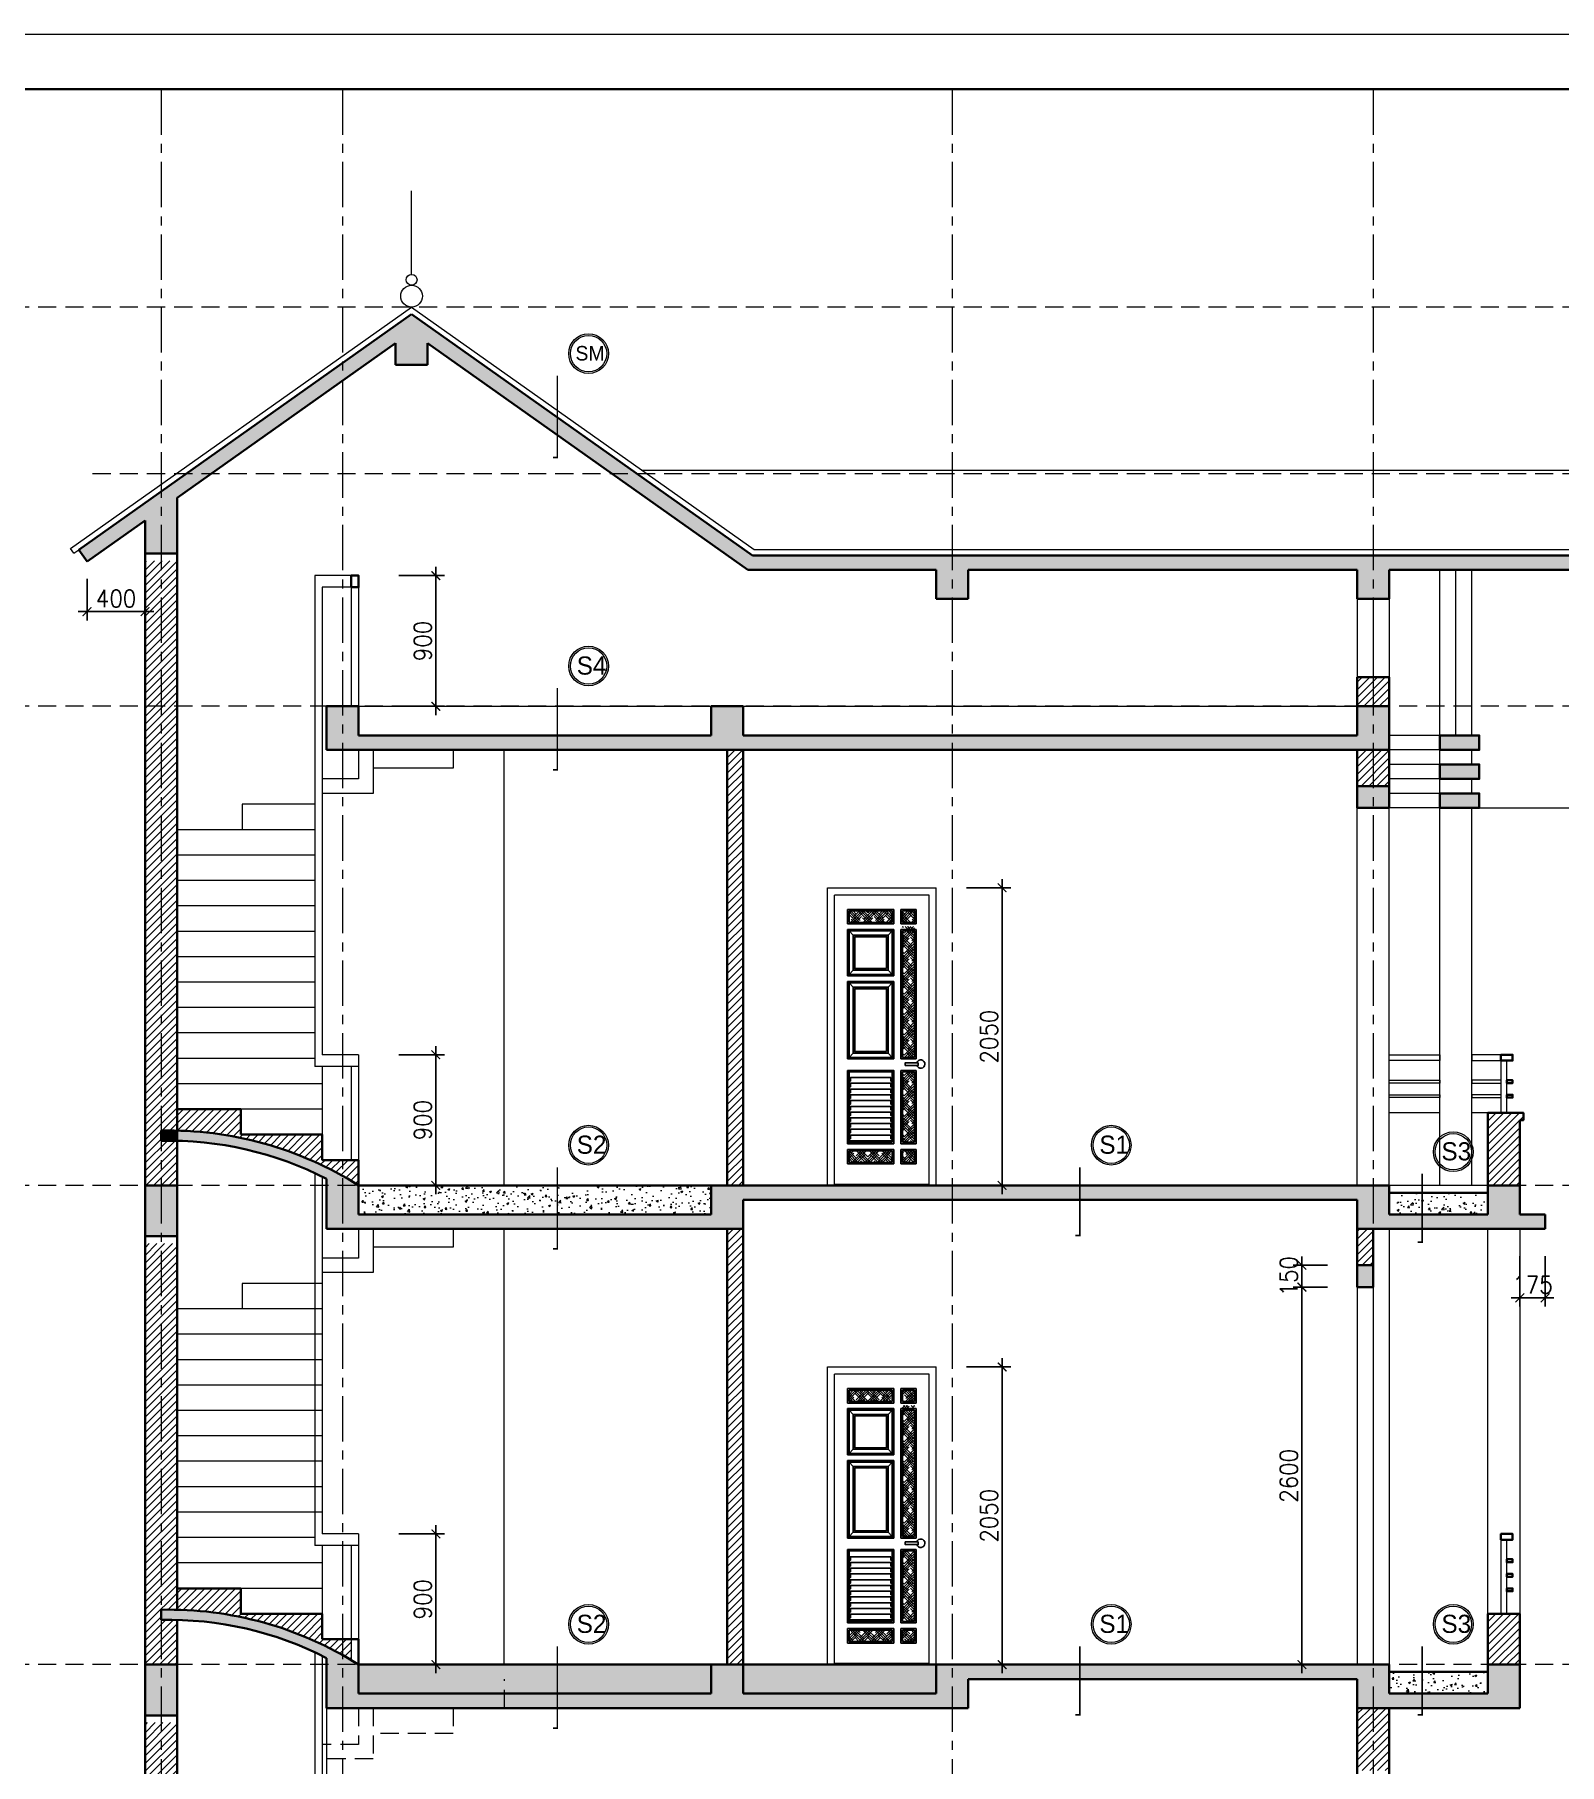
# Model space of a CAD drawing. Header units: millimetres. Extents: x -529782 to -142003, y -492574 to -273331.
# Drawn here: x -213044 to -202540, y -405639 to -393726 of the extents above; entities that cross this region are included whole.
import ezdxf

# ---------------------------------------------------------------- set-up
doc = ezdxf.new("R2010")
doc.units = ezdxf.units.MM
doc.header["$LTSCALE"] = 500
doc.header["$MEASUREMENT"] = 0
doc.header["$PDMODE"] = 3
doc.linetypes.add('CENTER', pattern=[2, 1.25, -0.25, 0.25, -0.25])
doc.linetypes.add('HIDDEN', pattern=[0.375, 0.25, -0.125])
doc.layers.get('0').update_dxf_attribs({"linetype": 'CONTINUOUS', "lineweight": 13})
doc.layers.get('Defpoints').update_dxf_attribs({"color": 255, "linetype": 'CONTINUOUS', "lineweight": 13})
for name, color, linetype, lineweight in [('1.cat 30', 30, 'CONTINUOUS', 35), ('1.cot', 2, 'CONTINUOUS', 35), ('2.thay 145', 145, 'CONTINUOUS', 18), ('3.manh 08', 8, 'CONTINUOUS', 9), ('4.dim 08', 8, 'CONTINUOUS', 13), ('5.noi that 15', 15, 'CONTINUOUS', 9), ('6.khuat 75', 75, 'HIDDEN', 18), ('7.tim 67', 67, 'CENTER', 9), ('8.vat lieu 08', 8, 'CONTINUOUS', 5), ('9.text \xad white', 7, 'CONTINUOUS', 15), ('CA.khuat 75', 75, 'HIDDEN', 18), ('CA.thay 145', 145, 'CONTINUOUS', 18), ('CA.vat lieu 08', 8, 'CONTINUOUS', 5), ('CHITIET', 9, 'CONTINUOUS', 9)]:
    doc.layers.add(name, color=color, linetype=linetype, lineweight=lineweight)
for name, color, linetype in [('BHATCH', 155, 'CONTINUOUS'), ('CUA', 115, 'CONTINUOUS'), ('DKT', 7, 'CONTINUOUS'), ('DOOR', 5, 'CONTINUOUS'), ('HATCH', 150, 'CONTINUOUS'), ('MANH', 5, 'CONTINUOUS')]:
    doc.layers.add(name, color=color, linetype=linetype)
doc.styles.add('CA.JSC1', font='')
doc.styles.get("Standard").update_dxf_attribs({"font": 'txt.shx', "width": 0.9})
doc.styles.get('CA.JSC1').set_extended_font_data('.VnAvantH')
doc.dimstyles.new('CA 60', dxfattribs={"dimscale": 0, "dimtxt": 120, "dimasz": 60, "dimexe": 60, "dimexo": 0, "dimgap": 30, "dimtad": 1, "dimdec": 0, "dimzin": 0, "dimdsep": 46, "dimtxsty": 'Standard', "dimblk": 'ARCHTICK', "dimcen": 0.09, "dimdle": 60, "dimclrd": 256, "dimclre": 256, "dimclrt": 7, "dimadec": 0, "dimazin": 0, "dimtfac": 1, "dimtdec": 0, "dimtix": 1, "dimtmove": 2, "dimatfit": 3, "dimldrblk": 'DOT', "dimfxl": 1, "dimtolj": 1, "dimtzin": 0, "dimarcsym": 0})
pattern_1 = [(45, (61988.337, 0), (-26.5165043, 26.5165043), [])]
pattern_2 = [(45, (267260, 402656.203), (26.27130544, 43.78550907), [198.1505945, -99.075297]), (135, (267260, 402656.203), (26.27130544, -43.78550907), [198.1505945, -99.075297])]
pattern_3 = [(50, (143731.34, 0), (143.452037, -12.550427), [15, -165]), (355, (143731.34, 0), (-27.750267, 150.438427), [12, -132]), (100.4514, (143743.29, -1.05), (115.701876, 137.88791), [12.748038, -140.228422]), (46.1842, (143731.34, 40), (213.44821, -33.1038), [22.5, -247.5]), (96.6356, (143749.12, 37.24), (186.93254, 194.823574), [19.12206, -210.3426]), (351.1842, (143731.34, 40), (186.93239, 194.82372), [18, -198]), (21, (143751.34, 30), (119.38141, -80.523778), [15, -165]), (326, (143751.34, 30), (48.663066, 145.03001), [12, -132]), (71.4514, (143761.29, 23.29), (168.044526, 64.5061), [12.748038, -140.228422]), (37.5, (143731.337, 0), (2.431971, 66.578771), [0, -130.4, 0, -134, 0, -132.5]), (7.5, (143731.34, 0), (52.6139075, 78.882342), [0, -76.4, 0, -127.4, 0, -50.5]), (327.5, (143686.737, 0), (106.764487, -4.5109743), [0, -50, 0, -156, 0, -207]), (317.5, (143666.74, 0), (116.637234, 20.020996), [0, -65, 0, -103.6, 0, -147])]

# ---------------------------------------------------------------- blocks, each defined once
blk = doc.blocks.new('khung co loan')
at = {"layer": '1.cat 30'}
blk.add_lwpolyline([(1158.3, -14553.5), (1158.3, -303.5), (20658.3, -303.5), (20658.3, -14553.5)], close=True, dxfattribs=at)
at = {"layer": '3.manh 08'}
blk.add_lwpolyline([(0, -14850), (21000, -14850), (21000, 0), (0, 0)], close=True, dxfattribs=at)
blk = doc.blocks.new('ughjkdc')
at = {"layer": 'HATCH', "ltscale": 2}
h = blk.add_hatch(dxfattribs=at)
h.set_pattern_fill('HOUND', color=256, scale=198.150594, angle=45, style=0)
h.set_pattern_definition(pattern_2)
h.paths.add_polyline_path([(508, -159), (375, -159), (210, -159), (210, -238), (375, -238), (508, -238)])
h.paths.add_polyline_path([(662, -159), (578, -159), (578, -238), (662, -238)])
h = blk.add_hatch(dxfattribs=at)
h.set_pattern_fill('HOUND', color=256, scale=198.150594, angle=45, style=0)
h.set_pattern_definition([(45, (96432.395, 14681.166), (26.2713054, 43.785509), [198.150594, -99.075297]), (135, (96432.395, 14681.166), (26.2713054, -43.785509), [198.150594, -99.075297])])
h.paths.add_polyline_path([(662, -266), (578, -266), (578, -1168), (662, -1168), (662, -619)])
h.paths.add_polyline_path([(578, -1752), (662, -1752), (662, -1614), (662, -1307), (662, -1267), (578, -1267)])
h = blk.add_hatch(dxfattribs=at)
h.set_pattern_fill('HOUND', color=256, scale=198.150594, angle=45, style=0)
h.set_pattern_definition(pattern_2)
h.paths.add_polyline_path([(508, -1812), (375, -1812), (210, -1812), (210, -1891), (375, -1891), (508, -1891)])
h.paths.add_polyline_path([(662, -1812), (578, -1812), (578, -1891), (662, -1891)])
at = {"layer": 'BHATCH'}
blk.add_lwpolyline([(687, -1205), (687, -1223), (597, -1223), (597, -1205)], close=True, dxfattribs=at)
blk.add_arc((704, -1214), 28.9, 196.7186, 160.39, dxfattribs=at)
at = {"layer": 'CHITIET', "color": 7}
for p, q in [((811, -2050), (811, 0)), ((761, -50), (111, -50)), ((761, -50), (111, -50)), ((61, -2050), (811, -2050)), ((111, -2040), (761, -2040))]:
    blk.add_line(p, q, dxfattribs=at)
for points in [[(61, -2050), (61, 0), (811, 0)], [(111, -2050), (111, -50)], [(761, -2050), (761, -50)]]:
    blk.add_lwpolyline(points, dxfattribs=at)
at = {"layer": 'CUA'}
for p, q in [((375, -159), (210, -159)), ((210, -238), (210, -159)), ((210, -238), (375, -238)), ((375, -159), (508, -159)), ((508, -238), (375, -238)), ((508, -238), (508, -159)), ((578, -238), (578, -159)), ((578, -159), (662, -159)), ((662, -238), (578, -238)), ((662, -159), (662, -238)), ((383, -297), (210, -297)), ((239, -327), (210, -297)), ((210, -596), (210, -297)), ((383, -297), (508, -297)), ((479, -327), (508, -297)), ((508, -596), (508, -297)), ((578, -297), (662, -297)), ((578, -297), (578, -1168)), ((662, -297), (662, -650)), ((239, -566), (210, -596)), ((479, -566), (508, -596)), ((210, -596), (383, -596)), ((383, -655), (210, -655)), ((239, -685), (210, -655)), ((210, -655), (210, -1168)), ((508, -596), (383, -596)), ((383, -655), (508, -655)), ((479, -685), (508, -655)), ((508, -655), (508, -1168)), ((662, -650), (662, -1168)), ((239, -1138), (210, -1168)), ((210, -1168), (383, -1168)), ((508, -1168), (383, -1168)), ((479, -1138), (508, -1168)), ((578, -1168), (662, -1168)), ((210, -1267), (383, -1267)), ((210, -1267), (210, -1529)), ((508, -1267), (383, -1267)), ((508, -1752), (508, -1267)), ((578, -1267), (578, -1752)), ((578, -1267), (662, -1267)), ((662, -1267), (662, -1307)), ((662, -1683), (662, -1307)), ((210, -1529), (210, -1752)), ((210, -1589), (210, -1752)), ((662, -1752), (662, -1614)), ((508, -1752), (210, -1752)), ((383, -1752), (210, -1752)), ((578, -1752), (662, -1752)), ((210, -1812), (375, -1812)), ((210, -1812), (210, -1891)), ((375, -1891), (210, -1891)), ((508, -1812), (375, -1812)), ((375, -1891), (508, -1891)), ((508, -1812), (508, -1891)), ((578, -1812), (578, -1891)), ((662, -1812), (578, -1812)), ((578, -1891), (662, -1891)), ((662, -1891), (662, -1812))]:
    blk.add_line(p, q, dxfattribs=at)
for points in [[(479, -566), (479, -327), (239, -327), (239, -566)], [(469, -556), (469, -337), (249, -337), (249, -556)], [(479, -1138), (479, -685), (239, -685), (239, -1138)], [(469, -1128), (469, -695), (249, -695), (249, -1128)]]:
    blk.add_lwpolyline(points, close=True, dxfattribs=at)
for points in [[(498, -1307), (220, -1307), (220, -1331), (210, -1331), (210, -1346), (508, -1346), (508, -1331), (498, -1331), (498, -1307)], [(498, -1346), (220, -1346), (220, -1371), (210, -1371), (210, -1386), (508, -1386), (508, -1371), (498, -1371), (498, -1346)], [(498, -1386), (220, -1386), (220, -1411), (210, -1411), (210, -1425), (508, -1425), (508, -1411), (498, -1411), (498, -1386)], [(498, -1425), (220, -1425), (220, -1450), (210, -1450), (210, -1465), (508, -1465), (508, -1450), (498, -1450), (498, -1425)], [(498, -1465), (220, -1465), (220, -1490), (210, -1490), (210, -1505), (508, -1505), (508, -1490), (498, -1490), (498, -1465)], [(498, -1505), (220, -1505), (220, -1529), (210, -1529), (210, -1544), (508, -1544), (508, -1529), (498, -1529), (498, -1505)], [(498, -1544), (220, -1544), (220, -1569), (210, -1569), (210, -1584), (508, -1584), (508, -1569), (498, -1569), (498, -1544)], [(498, -1584), (220, -1584), (220, -1609), (210, -1609), (210, -1624), (508, -1624), (508, -1609), (498, -1609), (498, -1584)], [(498, -1624), (220, -1624), (220, -1648), (210, -1648), (210, -1663), (508, -1663), (508, -1648), (498, -1648), (498, -1624)], [(498, -1663), (220, -1663), (220, -1688), (210, -1688), (210, -1703), (508, -1703), (508, -1688), (498, -1688), (498, -1663)], [(498, -1703), (220, -1703), (220, -1728), (210, -1728), (210, -1742), (508, -1742), (508, -1728), (498, -1728), (498, -1703)]]:
    blk.add_lwpolyline(points, dxfattribs=at)
at = {"layer": 'DOOR'}
for p, q in [((200, -149), (345, -149)), ((200, -248), (200, -149)), ((518, -149), (345, -149)), ((518, -248), (518, -149)), ((568, -248), (568, -149)), ((672, -149), (568, -149)), ((672, -238), (672, -149)), ((672, -188), (672, -248)), ((345, -248), (200, -248)), ((200, -287), (393, -287)), ((210, -297), (200, -287)), ((200, -606), (200, -287)), ((345, -248), (518, -248)), ((518, -287), (373, -287)), ((508, -297), (518, -287)), ((508, -297), (518, -287)), ((518, -606), (518, -287)), ((568, -248), (672, -248)), ((672, -287), (568, -287)), ((568, -287), (568, -1178)), ((672, -581), (672, -287)), ((672, -287), (672, -660)), ((210, -596), (200, -606)), ((393, -606), (200, -606)), ((200, -645), (393, -645)), ((210, -655), (200, -645)), ((200, -645), (200, -1178)), ((373, -606), (518, -606)), ((518, -645), (373, -645)), ((508, -596), (518, -606)), ((508, -655), (518, -645)), ((518, -645), (518, -1178)), ((672, -641), (672, -1178)), ((210, -1168), (200, -1178)), ((393, -1178), (200, -1178)), ((373, -1178), (518, -1178)), ((508, -1168), (518, -1178)), ((568, -1178), (672, -1178)), ((210, -1267), (200, -1257)), ((508, -1267), (518, -1257)), ((568, -1257), (568, -1762)), ((568, -1257), (672, -1257)), ((672, -1257), (672, -1316)), ((672, -1297), (672, -1693)), ((672, -1604), (672, -1762)), ((210, -1752), (200, -1762)), ((672, -1762), (568, -1762)), ((345, -1802), (200, -1802)), ((200, -1802), (200, -1901)), ((200, -1901), (345, -1901)), ((345, -1802), (518, -1802)), ((518, -1901), (345, -1901)), ((518, -1802), (518, -1901)), ((568, -1802), (672, -1802)), ((568, -1802), (568, -1901)), ((672, -1901), (568, -1901)), ((672, -1802), (672, -1901))]:
    blk.add_line(p, q, dxfattribs=at)
at = {"layer": 'MANH'}
blk.add_lwpolyline([(200, -1257), (200, -1762), (518, -1762), (518, -1257)], close=True, dxfattribs=at)
blk = doc.blocks.new('_ArchTick')
at = {"color": 1, "linetype": 'ByBlock', "const_width": 0.15}
blk.add_lwpolyline([(-0.5, -0.5), (0.5, 0.5)], dxfattribs=at)
blk = doc.blocks.new('*D147')
at = {"layer": '4.dim 08', "lineweight": -2, "transparency": 16777216}
for p, q in [((-206624, -402902), (-206319, -402902)), ((-206379, -405012), (-206379, -402842)), ((-206624, -404952), (-206319, -404952))]:
    blk.add_line(p, q, dxfattribs=at)
at = {"layer": 'Defpoints', "color": 0, "transparency": 16777216}
for p in [(-206624, -402902), (-206379, -402902), (-206624, -404952)]:
    blk.add_point(p, dxfattribs=at)
at = {"layer": '4.dim 08', "lineweight": -2, "transparency": 16777216, "xscale": 60, "yscale": 60, "zscale": 60}
for p, rotation in [((-206379, -402902), 90), ((-206379, -404952), 270)]:
    blk.add_blockref('_ArchTick', p, dxfattribs=dict(at, rotation=rotation))
at = {"layer": '4.dim 08', "color": 7, "transparency": 16777216, "insert": (-206469, -403927), "char_height": 120, "attachment_point": 5, "rotation": 90}
blk.add_mtext('\\A1;2050', dxfattribs=at)
blk = doc.blocks.new('_DOT')
at = {"color": 1, "linetype": 'ByBlock'}
blk.add_line((-0.5, 0), (-1, 0), dxfattribs=at)
at = {"color": 1, "linetype": 'ByBlock', "const_width": 0.5}
blk.add_lwpolyline([(-0.25, 0, 1), (0.25, 0, 1)], format="xyb", close=True, dxfattribs=at)
blk = doc.blocks.new('*D148')
at = {"layer": '4.dim 08', "lineweight": -2, "transparency": 16777216}
for p, q in [((-206379, -401712), (-206379, -399542)), ((-206624, -399602), (-206319, -399602)), ((-206624, -401652), (-206319, -401652))]:
    blk.add_line(p, q, dxfattribs=at)
at = {"layer": 'Defpoints', "color": 0, "transparency": 16777216}
for p in [(-206624, -399602), (-206379, -399602), (-206624, -401652)]:
    blk.add_point(p, dxfattribs=at)
at = {"layer": '4.dim 08', "lineweight": -2, "transparency": 16777216, "xscale": 60, "yscale": 60, "zscale": 60}
for p, rotation in [((-206379, -399602), 90), ((-206379, -401652), 270)]:
    blk.add_blockref('_ArchTick', p, dxfattribs=dict(at, rotation=rotation))
at = {"layer": '4.dim 08', "color": 7, "transparency": 16777216, "insert": (-206469, -400627), "char_height": 120, "attachment_point": 5, "rotation": 90}
blk.add_mtext('\\A1;2050', dxfattribs=at)
blk = doc.blocks.new('*D149')
at = {"layer": '4.dim 08', "lineweight": -2, "transparency": 16777216}
for p, q in [((-210536, -400752), (-210220, -400752)), ((-210280, -401712), (-210280, -400692)), ((-210536, -401652), (-210220, -401652))]:
    blk.add_line(p, q, dxfattribs=at)
at = {"layer": 'Defpoints', "color": 0, "transparency": 16777216}
for p in [(-210536, -400752), (-210280, -400752), (-210536, -401652)]:
    blk.add_point(p, dxfattribs=at)
at = {"layer": '4.dim 08', "lineweight": -2, "transparency": 16777216, "xscale": 60, "yscale": 60, "zscale": 60}
for p, rotation in [((-210280, -400752), 90), ((-210280, -401652), 270)]:
    blk.add_blockref('_ArchTick', p, dxfattribs=dict(at, rotation=rotation))
at = {"layer": '4.dim 08', "color": 7, "transparency": 16777216, "insert": (-210370, -401202), "char_height": 120, "attachment_point": 5, "rotation": 90}
blk.add_mtext('\\A1;900', dxfattribs=at)
blk = doc.blocks.new('*D150')
at = {"layer": '4.dim 08', "lineweight": -2, "transparency": 16777216}
for p, q in [((-210280, -398412), (-210280, -397392)), ((-210536, -397452), (-210220, -397452)), ((-210536, -398352), (-210220, -398352))]:
    blk.add_line(p, q, dxfattribs=at)
at = {"layer": 'Defpoints', "color": 0, "transparency": 16777216}
for p in [(-210536, -397452), (-210280, -397452), (-210536, -398352)]:
    blk.add_point(p, dxfattribs=at)
at = {"layer": '4.dim 08', "lineweight": -2, "transparency": 16777216, "xscale": 60, "yscale": 60, "zscale": 60}
for p, rotation in [((-210280, -397452), 90), ((-210280, -398352), 270)]:
    blk.add_blockref('_ArchTick', p, dxfattribs=dict(at, rotation=rotation))
at = {"layer": '4.dim 08', "color": 7, "transparency": 16777216, "insert": (-210370, -397902), "char_height": 120, "attachment_point": 5, "rotation": 90}
blk.add_mtext('\\A1;900', dxfattribs=at)
blk = doc.blocks.new('*D151')
at = {"layer": '4.dim 08', "lineweight": -2, "transparency": 16777216}
for p, q in [((-210280, -405012), (-210280, -403992)), ((-210536, -404052), (-210220, -404052)), ((-210536, -404952), (-210220, -404952))]:
    blk.add_line(p, q, dxfattribs=at)
at = {"layer": 'Defpoints', "color": 0, "transparency": 16777216}
for p in [(-210536, -404052), (-210280, -404052), (-210536, -404952)]:
    blk.add_point(p, dxfattribs=at)
at = {"layer": '4.dim 08', "lineweight": -2, "transparency": 16777216, "xscale": 60, "yscale": 60, "zscale": 60}
for p, rotation in [((-210280, -404052), 90), ((-210280, -404952), 270)]:
    blk.add_blockref('_ArchTick', p, dxfattribs=dict(at, rotation=rotation))
at = {"layer": '4.dim 08', "color": 7, "transparency": 16777216, "insert": (-210370, -404502), "char_height": 120, "attachment_point": 5, "rotation": 90}
blk.add_mtext('\\A1;900', dxfattribs=at)
blk = doc.blocks.new('*D153')
at = {"layer": '4.dim 08', "lineweight": -2, "transparency": 16777216}
for p, q in [((-212683, -397474), (-212683, -397760)), ((-212283, -397474), (-212283, -397760)), ((-212743, -397700), (-212223, -397700))]:
    blk.add_line(p, q, dxfattribs=at)
at = {"layer": 'Defpoints', "color": 0, "transparency": 16777216}
for p in [(-212683, -397474), (-212283, -397474), (-212283, -397700)]:
    blk.add_point(p, dxfattribs=at)
at = {"layer": '4.dim 08', "lineweight": -2, "transparency": 16777216, "xscale": 60, "yscale": 60, "zscale": 60, "rotation": 180}
blk.add_blockref('_ArchTick', (-212683, -397700), dxfattribs=at)
at = {"layer": '4.dim 08', "lineweight": -2, "transparency": 16777216, "xscale": 60, "yscale": 60, "zscale": 60}
blk.add_blockref('_ArchTick', (-212283, -397700), dxfattribs=at)
at = {"layer": '4.dim 08', "color": 7, "transparency": 16777216, "insert": (-212483, -397610), "char_height": 120, "attachment_point": 5}
blk.add_mtext('\\A1;400', dxfattribs=at)
blk = doc.blocks.new('*D154')
at = {"layer": '4.dim 08', "lineweight": -2, "transparency": 16777216}
for p, q in [((-202813, -402138), (-202813, -402486)), ((-202638, -402138), (-202638, -402486)), ((-202813, -402426), (-202873, -402426)), ((-202813, -402426), (-202638, -402426)), ((-202638, -402426), (-202578, -402426))]:
    blk.add_line(p, q, dxfattribs=at)
at = {"layer": 'Defpoints', "color": 0, "transparency": 16777216}
for p in [(-202813, -402138), (-202638, -402138), (-202638, -402426)]:
    blk.add_point(p, dxfattribs=at)
at = {"layer": '4.dim 08', "lineweight": -2, "transparency": 16777216, "xscale": 60, "yscale": 60, "zscale": 60}
blk.add_blockref('_ArchTick', (-202813, -402426), dxfattribs=at)
at = {"layer": '4.dim 08', "lineweight": -2, "transparency": 16777216, "xscale": 60, "yscale": 60, "zscale": 60, "rotation": 180}
blk.add_blockref('_ArchTick', (-202638, -402426), dxfattribs=at)
at = {"layer": '4.dim 08', "color": 7, "transparency": 16777216, "insert": (-202725, -402336), "char_height": 120, "attachment_point": 5}
blk.add_mtext('\\A1;175', dxfattribs=at)
blk = doc.blocks.new('*D155')
at = {"layer": '4.dim 08', "lineweight": -2, "transparency": 16777216}
for p, q in [((-204314, -405012), (-204314, -402292)), ((-204138, -402352), (-204374, -402352)), ((-204138, -404952), (-204374, -404952))]:
    blk.add_line(p, q, dxfattribs=at)
at = {"layer": 'Defpoints', "color": 0, "transparency": 16777216}
for p in [(-204314, -402352), (-204138, -402352), (-204138, -404952)]:
    blk.add_point(p, dxfattribs=at)
at = {"layer": '4.dim 08', "lineweight": -2, "transparency": 16777216, "xscale": 60, "yscale": 60, "zscale": 60}
for p, rotation in [((-204314, -402352), 90), ((-204314, -404952), 270)]:
    blk.add_blockref('_ArchTick', p, dxfattribs=dict(at, rotation=rotation))
at = {"layer": '4.dim 08', "color": 7, "transparency": 16777216, "insert": (-204404, -403652), "char_height": 120, "attachment_point": 5, "rotation": 90}
blk.add_mtext('\\A1;2600', dxfattribs=at)
blk = doc.blocks.new('*D156')
at = {"layer": '4.dim 08', "lineweight": -2, "transparency": 16777216}
for p, q in [((-204138, -402202), (-204374, -402202)), ((-204314, -402202), (-204314, -402142)), ((-204314, -402352), (-204314, -402202)), ((-204138, -402352), (-204374, -402352)), ((-204314, -402352), (-204314, -402412))]:
    blk.add_line(p, q, dxfattribs=at)
at = {"layer": 'Defpoints', "color": 0, "transparency": 16777216}
for p in [(-204314, -402202), (-204138, -402202), (-204138, -402352)]:
    blk.add_point(p, dxfattribs=at)
at = {"layer": '4.dim 08', "lineweight": -2, "transparency": 16777216, "xscale": 60, "yscale": 60, "zscale": 60}
for p, rotation in [((-204314, -402202), 270), ((-204314, -402352), 90)]:
    blk.add_blockref('_ArchTick', p, dxfattribs=dict(at, rotation=rotation))
at = {"layer": '4.dim 08', "color": 7, "transparency": 16777216, "insert": (-204404, -402277), "char_height": 120, "attachment_point": 5, "rotation": 90}
blk.add_mtext('\\A1;150', dxfattribs=at)
blk = doc.blocks.new('kim')
at = {"layer": '4.dim 08'}
blk.add_line((0, 225), (0, 800), dxfattribs=at)
for centre, radius in [((0, 75), 75), ((0, 187.5), 37.5)]:
    blk.add_circle(centre, radius, dxfattribs=at)

msp = doc.modelspace()

# ---------------------------------------------------------------- hatches: boundary and pattern name
at = {"layer": '1.cot'}
for points in [[(-212282.7, -397300.1), (-212062.7, -397300.1), (-212062.7, -396916.9), (-210557, -395851.4), (-210557, -396001), (-210337, -396001), (-210337, -395851.4), (-208130.7, -397412.8), (-206832.7, -397412.8), (-206832.7, -397612.8), (-206612.7, -397612.8), (-206612.7, -397412.8), (-203932.7, -397412.8), (-203932.7, -397612.8), (-203712.7, -397612.8), (-203712.7, -397412.8), (-202242.7, -397412.8), (-202242.7, -397312.8), (-208098.8, -397312.8), (-210447, -395651), (-212740.4, -397274.1), (-212682.7, -397355.7), (-212282.7, -397072.6)], [(-208162.7, -398352), (-208382.7, -398352), (-208382.7, -398552), (-210812.7, -398552), (-210812.7, -398352), (-211032.7, -398352), (-211032.7, -398652), (-203932.7, -398652), (-203712.7, -398652), (-203712.7, -398352), (-203932.7, -398352), (-203932.7, -398552), (-208162.7, -398552)], [(-203712.7, -398902), (-203932.7, -398902), (-203932.7, -399052), (-203712.7, -399052)], [(-212062.7, -401274.2, 0.0112408), (-212172.7, -401274.1), (-212172.7, -401344.2, -0.0115719), (-212062.7, -401344.3)], [(-208162.7, -401752), (-203932.7, -401752), (-203932.7, -401952), (-203712.7, -401952), (-202812.7, -401952), (-202637.7, -401952), (-202637.7, -401852), (-202812.7, -401852), (-202812.7, -401652), (-203032.7, -401652), (-203032.7, -401852), (-203712.7, -401852), (-203712.7, -401652), (-208382.7, -401652), (-208382.7, -401852), (-210812.7, -401852), (-210812.7, -401652, 0.1358884), (-212062.7, -401274.2), (-212062.7, -401344.3, -0.1132379), (-211032.7, -401606.8), (-211032.7, -401952), (-210812.7, -401952), (-208162.7, -401952)], [(-212282.7, -402002), (-212062.7, -402002), (-212062.7, -401652), (-212282.7, -401652)], [(-203822.7, -402202), (-203932.7, -402202), (-203932.7, -402352), (-203822.7, -402352)], [(-206612.7, -405052), (-205045.2, -405052), (-205045.2, -404952), (-206832.7, -404952), (-206832.7, -405152), (-208162.7, -405152), (-208162.7, -404952), (-208382.7, -404952), (-208382.7, -405152), (-209807.7, -405152), (-209807.7, -405252), (-206612.7, -405252)], [(-203712.7, -404952), (-205045.2, -404952), (-205045.2, -405052), (-203932.7, -405052), (-203932.7, -405252), (-203282.7, -405252), (-203282.7, -405152), (-203712.7, -405152)], [(-202812.7, -404952), (-203032.7, -404952), (-203032.7, -405152), (-203282.7, -405152), (-203282.7, -405252), (-202812.7, -405252)]]:
    msp.add_hatch(color=256, dxfattribs=at).paths.add_polyline_path(points)
h = msp.add_hatch(color=256, dxfattribs=at)
h.paths.add_polyline_path([(-203092.7, -398552), (-203362.7, -398552), (-203362.7, -398652), (-203092.7, -398652)])
h.paths.add_polyline_path([(-203092.7, -398752), (-203362.7, -398752), (-203362.7, -398852), (-203092.7, -398852)])
h.paths.add_polyline_path([(-203092.7, -398952), (-203362.7, -398952), (-203362.7, -399052), (-203092.7, -399052)])
h = msp.add_hatch(color=256, dxfattribs=at)
h.paths.add_polyline_path([(-209807.7, -405152), (-210812.7, -405152), (-210812.7, -404952, 0.1473543), (-212172.7, -404574.1), (-212172.7, -404644.2, -0.1249736), (-211032.7, -404906.8), (-211032.7, -405252), (-210812.7, -405252), (-209807.7, -405252)])
h.paths.add_polyline_path([(-212282.7, -405302), (-212062.7, -405302), (-212062.7, -404952), (-212282.7, -404952)])
at = {"layer": '8.vat lieu 08'}
h = msp.add_hatch(dxfattribs=at)
h.set_pattern_fill('AR-CONC', color=256, scale=20, style=0)
h.set_pattern_definition(pattern_3)
h.paths.add_polyline_path([(-208382.7, -401652), (-210812.7, -401652), (-210812.7, -401852), (-208382.7, -401852)])
h = msp.add_hatch(dxfattribs=at)
h.set_pattern_fill('AR-CONC', color=256, scale=20, style=0)
h.set_pattern_definition(pattern_3)
h.paths.add_polyline_path([(-203032.7, -401702), (-203712.7, -401702), (-203712.7, -401852), (-203032.7, -401852)])
h = msp.add_hatch(dxfattribs=at)
h.set_pattern_fill('AR-CONC', color=256, scale=20, style=0)
h.set_pattern_definition(pattern_3)
h.paths.add_polyline_path([(-206832.7, -404952), (-207582.7, -404952), (-208162.7, -404952), (-208162.7, -405152), (-206832.7, -405152)])
h.paths.add_polyline_path([(-208382.7, -404952), (-210812.7, -404952), (-210812.7, -405152), (-208382.7, -405152)])
h = msp.add_hatch(dxfattribs=at)
h.set_pattern_fill('AR-CONC', color=256, scale=20, style=0)
h.set_pattern_definition(pattern_3)
h.paths.add_polyline_path([(-203032.7, -405002), (-203712.7, -405002), (-203712.7, -405152), (-203032.7, -405152)])
at = {"layer": 'CA.vat lieu 08'}
h = msp.add_hatch(dxfattribs=at)
h.set_pattern_fill('ANSI31', color=256, scale=300, style=0)
h.set_pattern_definition(pattern_1)
h.paths.add_polyline_path([(-212062.7, -397350.1), (-212282.7, -397350.1), (-212282.7, -401652), (-212062.7, -401652), (-212062.7, -401344.3, 0.0115719), (-212172.7, -401344.2), (-212172.7, -401274.1, -0.0112408), (-212062.7, -401274.2)])
h = msp.add_hatch(dxfattribs=at)
h.set_pattern_fill('ANSI31', color=256, scale=300, style=0)
h.set_pattern_definition(pattern_1)
h.paths.add_polyline_path([(-203712.7, -398652), (-203932.7, -398652), (-203932.7, -398902), (-203712.7, -398902)])
h.paths.add_polyline_path([(-203712.7, -398152), (-203932.7, -398152), (-203932.7, -398352), (-203712.7, -398352)])
h = msp.add_hatch(dxfattribs=at)
h.set_pattern_fill('ANSI31', color=256, scale=300, style=0)
h.set_pattern_definition(pattern_1)
h.paths.add_polyline_path([(-211623.7, -401127), (-212062.7, -401127), (-212062.7, -401274.2, -0.1358884), (-210812.7, -401652), (-210812.7, -401477), (-211062.7, -401477), (-211062.7, -401302), (-211623.7, -401302)])
h.paths.add_polyline_path([(-208162.7, -398652), (-208272.7, -398652), (-208272.7, -401652), (-208162.7, -401652)])
h.paths.add_polyline_path([(-202812.7, -401202), (-202787.7, -401202), (-202787.7, -401152), (-202812.7, -401152), (-203032.7, -401152), (-203032.7, -401652), (-202812.7, -401652)])
h = msp.add_hatch(dxfattribs=at)
h.set_pattern_fill('ANSI31', color=256, scale=300, style=0)
h.set_pattern_definition(pattern_1)
h.paths.add_polyline_path([(-211623.7, -404427), (-212062.7, -404427), (-212062.7, -404574.2, -0.129784), (-210862.7, -404921.2), (-210862.7, -404777), (-211062.7, -404777), (-211062.7, -404602), (-211623.7, -404602)])
h.paths.add_polyline_path([(-212062.7, -402052), (-212282.7, -402052), (-212282.7, -404952), (-212062.7, -404952), (-212062.7, -404644.3, 0.0115719), (-212172.7, -404644.2), (-212172.7, -404574.1, -0.0112408), (-212062.7, -404574.2)])
h.paths.add_polyline_path([(-208162.7, -401952), (-208272.7, -401952), (-208272.7, -404952), (-208162.7, -404952)])
h = msp.add_hatch(dxfattribs=at)
h.set_pattern_fill('ANSI31', color=256, scale=300, style=0)
h.set_pattern_definition([(45, (143731.337, 0), (-26.5165043, 26.5165043), [])])
h.paths.add_polyline_path([(-203822.7, -401952), (-203932.7, -401952), (-203932.7, -402202), (-203822.7, -402202)])
h = msp.add_hatch(dxfattribs=at)
h.set_pattern_fill('ANSI31', color=256, scale=300, style=0)
h.set_pattern_definition(pattern_1)
h.paths.add_polyline_path([(-203712.7, -405252), (-203932.7, -405252), (-203932.7, -405682), (-203712.7, -405682)])
h.paths.add_polyline_path([(-202812.7, -404602), (-203032.7, -404602), (-203032.7, -404952), (-202812.7, -404952)])
h.paths.add_polyline_path([(-203822.7, -406552), (-203932.7, -406552), (-203932.7, -407082), (-203822.7, -407082)])
h.paths.add_polyline_path([(-203712.7, -407802), (-203932.7, -407802), (-203932.7, -408652), (-203712.7, -408652)])
h = msp.add_hatch(dxfattribs=at)
h.set_pattern_fill('ANSI31', color=256, scale=300, style=0)
h.set_pattern_definition(pattern_1)
h.paths.add_polyline_path([(-203712.7, -408752), (-203932.7, -408752), (-203932.7, -409402), (-203712.7, -409402)])
h.paths.add_polyline_path([(-210812.7, -408952), (-211032.7, -408952), (-211032.7, -409402), (-210812.7, -409402)])
h.paths.add_polyline_path([(-212062.7, -408752), (-212282.7, -408752), (-212282.7, -409402), (-212062.7, -409402)])
h.paths.add_polyline_path([(-212062.7, -408344.3, 0.0115719), (-212172.7, -408344.2), (-212172.7, -408274.1, -0.0112408), (-212062.7, -408274.2), (-212062.7, -405352), (-212282.7, -405352), (-212282.7, -408652), (-212062.7, -408652)])
h.paths.add_polyline_path([(-211623.7, -408127), (-212062.7, -408127), (-212062.7, -408274.2, -0.1358884), (-210812.7, -408652), (-210812.7, -408477), (-211062.7, -408477), (-211062.7, -408302), (-211623.7, -408302)])

# ---------------------------------------------------------------- linework, layer by layer
at = {"layer": '1.cat 30'}
for p, q in [((-212740.4, -397274.1), (-210447, -395651)), ((-210447, -395651), (-208098.8, -397312.8)), ((-212062.7, -396916.9), (-210557, -395851.4)), ((-210557, -396001), (-210557, -395851.4)), ((-210337, -395851.4), (-208130.7, -397412.8)), ((-210337, -396001), (-210337, -395851.4)), ((-210557, -396001), (-210337, -396001)), ((-212062.7, -396916.9), (-212062.7, -404574.2)), ((-212282.7, -397072.6), (-212282.7, -409402)), ((-212682.7, -397355.7), (-212740.4, -397274.1)), ((-212062.7, -397300.1), (-212282.7, -397300.1)), ((-208098.8, -397312.8), (-202202.7, -397312.8)), ((-208130.7, -397412.8), (-206832.7, -397412.8)), ((-206832.7, -397412.8), (-206832.7, -397612.8)), ((-206612.7, -397612.8), (-206612.7, -397412.8)), ((-206612.7, -397412.8), (-203932.7, -397412.8)), ((-203932.7, -397612.8), (-203932.7, -397412.8)), ((-203712.7, -397412.8), (-202242.7, -397412.8)), ((-203712.7, -397612.8), (-203712.7, -397412.8)), ((-210812.7, -397452), (-210812.7, -397532)), ((-206832.7, -397612.8), (-206612.7, -397612.8)), ((-203932.7, -397612.8), (-203712.7, -397612.8)), ((-203932.7, -398352), (-203932.7, -398152)), ((-203712.7, -398152), (-203932.7, -398152)), ((-203712.7, -399052), (-203712.7, -398152)), ((-210812.7, -398352), (-211032.7, -398352)), ((-211032.7, -398352), (-211032.7, -398652)), ((-210812.7, -398552), (-210812.7, -398352)), ((-208382.7, -398352), (-208382.7, -398552)), ((-208162.7, -398352), (-208382.7, -398352)), ((-208162.7, -398352), (-208162.7, -398552)), ((-203712.7, -398352), (-203932.7, -398352)), ((-203932.7, -398552), (-203932.7, -398352)), ((-208162.7, -398452), (-208162.7, -398552)), ((-208382.7, -398552), (-210812.7, -398552)), ((-203932.7, -398552), (-208162.7, -398552)), ((-203932.7, -398652), (-211032.7, -398652)), ((-209592.7, -398652), (-209812.7, -398652)), ((-208272.7, -398652), (-208272.7, -401652)), ((-208162.7, -398652), (-208162.7, -401652)), ((-203932.7, -399052), (-203932.7, -398652)), ((-203712.7, -398652), (-203932.7, -398652)), ((-203932.7, -398902), (-203712.7, -398902)), ((-203932.7, -399052), (-203712.7, -399052)), ((-211623.7, -401127), (-212062.7, -401127)), ((-211623.7, -401302), (-211623.7, -401127)), ((-203032.7, -401152), (-203032.7, -401652)), ((-202812.7, -401152), (-203032.7, -401152)), ((-203032.7, -401152), (-203032.7, -401652)), ((-202812.7, -401202), (-202812.7, -401852)), ((-212172.7, -401274.1), (-212172.7, -401344.2)), ((-211062.7, -401302), (-211623.7, -401302)), ((-211062.7, -401477), (-211062.7, -401302)), ((-210812.7, -401477), (-211062.7, -401477)), ((-210812.7, -401652), (-210812.7, -401477)), ((-211032.7, -401606.8), (-211032.7, -401952)), ((-212062.7, -401652), (-212282.7, -401652)), ((-210812.7, -401652), (-210812.7, -401852)), ((-203712.7, -401652), (-210812.7, -401652)), ((-208382.7, -401652), (-208382.7, -401852)), ((-203712.7, -401652), (-203712.7, -401852)), ((-203032.7, -401702), (-203712.7, -401702)), ((-202812.7, -401652), (-203032.7, -401652)), ((-203032.7, -401652), (-203032.7, -401852)), ((-208162.7, -404952), (-208162.7, -401752)), ((-208162.7, -401752), (-208162.7, -401952)), ((-203932.7, -401752), (-208162.7, -401752)), ((-203932.7, -402352), (-203932.7, -401752)), ((-203932.7, -401752), (-203932.7, -401952)), ((-203032.7, -401752), (-203032.7, -401852)), ((-208162.7, -401952), (-211032.7, -401952)), ((-210812.7, -401952), (-211032.7, -401952)), ((-208382.7, -401852), (-210812.7, -401852)), ((-208272.7, -404952), (-208272.7, -401952)), ((-203712.7, -401952), (-203932.7, -401952)), ((-203822.7, -401952), (-203822.7, -402352)), ((-203032.7, -401852), (-203712.7, -401852)), ((-202812.7, -401952), (-203712.7, -401952)), ((-202637.7, -401952), (-203032.7, -401952)), ((-202812.7, -401852), (-202637.7, -401852)), ((-202637.7, -401852), (-202637.7, -401952)), ((-212062.7, -402002), (-212282.7, -402002)), ((-203932.7, -402202), (-203822.7, -402202)), ((-203932.7, -402352), (-203822.7, -402352)), ((-211623.7, -404427), (-212062.7, -404427)), ((-211623.7, -404602), (-211623.7, -404427)), ((-212172.7, -404574.1), (-212172.7, -404644.2)), ((-212062.7, -404644.3), (-212062.7, -408274.2)), ((-211062.7, -404602), (-211623.7, -404602)), ((-211062.7, -404777), (-211062.7, -404602)), ((-203032.7, -404602), (-202812.7, -404602)), ((-203032.7, -404602), (-203032.7, -404952)), ((-203032.7, -404602), (-203032.7, -405152)), ((-202812.7, -404602), (-202812.7, -404952)), ((-210812.7, -404777), (-211062.7, -404777)), ((-210812.7, -404952), (-210812.7, -404777)), ((-211032.7, -404906.8), (-211032.7, -405252)), ((-212062.7, -404952), (-212282.7, -404952)), ((-210812.7, -404952), (-210812.7, -405152)), ((-203712.7, -404952), (-210812.7, -404952)), ((-208382.7, -405152), (-208382.7, -404952)), ((-208162.7, -405152), (-208162.7, -404952)), ((-206832.7, -405152), (-206832.7, -404952)), ((-203932.7, -405052), (-206612.7, -405052)), ((-206612.7, -405052), (-206612.7, -405252)), ((-203932.7, -405752), (-203932.7, -405052)), ((-203712.7, -405152), (-203712.7, -404952)), ((-203032.7, -405002), (-203712.7, -405002)), ((-202812.7, -404952), (-203032.7, -404952)), ((-202812.7, -404952), (-202812.7, -405252)), ((-208382.7, -405152), (-210812.7, -405152)), ((-206832.7, -405152), (-208162.7, -405152)), ((-203712.7, -405152), (-203032.7, -405152)), ((-212062.7, -405302), (-212282.7, -405302)), ((-210812.7, -405252), (-211032.7, -405252)), ((-206612.7, -405252), (-210812.7, -405252)), ((-208162.7, -405252), (-208312.7, -405252)), ((-203932.7, -405252), (-202812.7, -405252)), ((-203712.7, -405752), (-203712.7, -405252))]:
    msp.add_line(p, q, dxfattribs=at)
for points in [[(-212682.7, -397355.7), (-212282.7, -397072.6)], [(-202812.7, -401152), (-202787.7, -401152), (-202787.7, -401202), (-202812.7, -401202)]]:
    msp.add_lwpolyline(points, dxfattribs=at)
for points in [[(-210862.7, -397532), (-210812.7, -397532), (-210812.7, -397452), (-210862.7, -397452)], [(-203362.7, -398552), (-203092.7, -398552), (-203092.7, -398652), (-203362.7, -398652)], [(-203362.7, -398752), (-203092.7, -398752), (-203092.7, -398852), (-203362.7, -398852)], [(-203362.7, -398952), (-203092.7, -398952), (-203092.7, -399052), (-203362.7, -399052)], [(-202942.7, -400792), (-202862.7, -400792), (-202862.7, -400752), (-202942.7, -400752)], [(-202902.7, -400927), (-202862.7, -400927), (-202862.7, -400947), (-202902.7, -400947)], [(-202902.7, -401027), (-202862.7, -401027), (-202862.7, -401047), (-202902.7, -401047)], [(-202942.7, -404092), (-202862.7, -404092), (-202862.7, -404052), (-202942.7, -404052)], [(-202902.7, -404227), (-202862.7, -404227), (-202862.7, -404247), (-202902.7, -404247)], [(-202902.7, -404327), (-202862.7, -404327), (-202862.7, -404347), (-202902.7, -404347)], [(-202902.7, -404427), (-202862.7, -404427), (-202862.7, -404447), (-202902.7, -404447)]]:
    msp.add_lwpolyline(points, close=True, dxfattribs=at)
for points in [[(-210812.7, -401652, 0.1473543), (-212172.7, -401274.1, 0.1473543)], [(-211032.7, -401606.8, 0.1249736), (-212172.7, -401344.2)], [(-210812.7, -404952, 0.1473543), (-212172.7, -404574.1, 0.1473543)], [(-211032.7, -404906.8, 0.1249736), (-212172.7, -404644.2)]]:
    msp.add_lwpolyline(points, format="xyb", dxfattribs=at)
at = {"layer": '2.thay 145'}
for p, q in [((-212796.2, -397264.5), (-210447, -395602)), ((-210447, -395602), (-208086.1, -397272.8)), ((-208859.1, -396725.8), (-202202.7, -396725.8)), ((-212773.1, -397297.2), (-212796.2, -397264.5)), ((-208086.1, -397272.8), (-202202.7, -397272.8)), ((-210812.7, -397452), (-211112.7, -397452)), ((-211112.7, -397452), (-211112.7, -400832)), ((-210812.7, -397532), (-211062.7, -397532)), ((-211062.7, -397532), (-211062.7, -400752)), ((-210862.7, -397532), (-210862.7, -398352)), ((-210812.7, -397532), (-210812.7, -398352)), ((-210812.7, -398352), (-203932.7, -398352)), ((-210812.7, -398652), (-210812.7, -398852)), ((-210712.7, -398652), (-210712.7, -398952)), ((-210160.8, -398652), (-210160.8, -398777)), ((-210812.7, -398852), (-211062.7, -398852)), ((-210160.8, -398777), (-210712.7, -398777)), ((-210712.7, -398952), (-211062.7, -398952)), ((-211112.7, -399027), (-211614.6, -399027)), ((-211614.6, -399027), (-211614.6, -399202)), ((-202242.7, -399053.2), (-203362.7, -399053.2)), ((-211112.7, -399202), (-212062.7, -399202)), ((-211112.7, -399377), (-212062.7, -399377)), ((-211112.7, -399552), (-212062.7, -399552)), ((-211112.7, -399727), (-212062.7, -399727)), ((-211112.7, -399902), (-212062.7, -399902)), ((-211112.7, -400077), (-212062.7, -400077)), ((-211112.7, -400252), (-212062.7, -400252)), ((-211112.7, -400427), (-212062.7, -400427)), ((-211112.7, -400602), (-212062.7, -400602)), ((-211112.7, -400777), (-212062.7, -400777)), ((-211112.7, -400752), (-211112.7, -400832)), ((-210812.7, -400752), (-211062.7, -400752)), ((-210812.7, -400752), (-211062.7, -400752)), ((-210812.7, -400752), (-210812.7, -400832)), ((-210812.7, -400752), (-210812.7, -400832)), ((-210812.7, -400832), (-211112.7, -400832)), ((-210812.7, -400832), (-211062.7, -400832)), ((-211062.7, -400832), (-211062.7, -401302)), ((-210862.7, -400832), (-210862.7, -401477)), ((-210862.7, -400832), (-210862.7, -401477)), ((-210812.7, -400832), (-210812.7, -401652)), ((-210812.7, -400832), (-210812.7, -401652)), ((-211062.7, -400952), (-212062.7, -400952)), ((-211062.7, -401127), (-211623.7, -401127)), ((-203362.7, -401152), (-203712.7, -401152)), ((-203032.7, -401152), (-203142.7, -401152)), ((-211112.7, -401567.5), (-211112.7, -404132)), ((-211062.7, -401591.6), (-211062.7, -404052)), ((-210812.7, -401952), (-210812.7, -402152)), ((-210712.7, -401952), (-210712.7, -402252)), ((-210160.8, -401952), (-210160.8, -402077)), ((-203712.7, -401952), (-203712.7, -404952)), ((-203032.7, -404602), (-203032.7, -401952)), ((-202812.7, -401952), (-202812.7, -404602)), ((-210160.8, -402077), (-210712.7, -402077)), ((-210812.7, -402152), (-211062.7, -402152)), ((-211062.7, -402327), (-211614.6, -402327)), ((-211614.6, -402327), (-211614.6, -402502)), ((-210712.7, -402252), (-211062.7, -402252)), ((-203932.7, -402352), (-203932.7, -404952)), ((-203822.7, -402352), (-203822.7, -404952)), ((-211062.7, -402502), (-212062.7, -402502)), ((-211062.7, -402677), (-212062.7, -402677)), ((-211062.7, -402852), (-212062.7, -402852)), ((-211062.7, -403027), (-212062.7, -403027)), ((-211062.7, -403202), (-212062.7, -403202)), ((-211062.7, -403377), (-212062.7, -403377)), ((-211062.7, -403552), (-212062.7, -403552)), ((-211062.7, -403727), (-212062.7, -403727)), ((-211062.7, -403902), (-212062.7, -403902)), ((-211112.7, -404077), (-212062.7, -404077)), ((-211112.7, -404052), (-211112.7, -404132)), ((-210812.7, -404052), (-211062.7, -404052)), ((-210812.7, -404052), (-210812.7, -404132)), ((-210812.7, -404132), (-211112.7, -404132)), ((-211062.7, -404132), (-211062.7, -404602)), ((-210862.7, -404132), (-210862.7, -404921.2)), ((-210812.7, -404132), (-210812.7, -404952)), ((-211062.7, -404252), (-212062.7, -404252)), ((-211062.7, -404427), (-211623.7, -404427)), ((-211112.7, -404867.5), (-211112.7, -407832)), ((-211062.7, -404891.6), (-211062.7, -407752)), ((-211032.7, -405252), (-211032.7, -407752))]:
    msp.add_line(p, q, dxfattribs=at)
msp.add_lwpolyline([(-212773.1, -397297.2), (-212740.4, -397274.1)], dxfattribs=at)
for centre in [(-209228, -395923), (-209228, -398074.6), (-209228, -401374.6), (-205627.6, -401374.6), (-203271.1, -401420.2), (-209228, -404674.6), (-205627.6, -404674.6), (-203271.1, -404674.6)]:
    msp.add_circle(centre, 125.4, dxfattribs=at)
at = {"layer": '3.manh 08', "color": 8}
for centre in [(-209228, -395923), (-209228, -398074.6), (-209228, -401374.6), (-205627.6, -401374.6), (-203271.1, -401420.2), (-209228, -404674.6), (-205627.6, -404674.6), (-203271.1, -404674.6)]:
    msp.add_circle(centre, 136.8, dxfattribs=at)
at = {"layer": '5.noi that 15', "color": 2, "ltscale": 5}
for points in [[(-209443.2, -396074.7, 11.2, 11.2, 0), (-209443.2, -396637.8, 11.2, 11.2, 0), (-209473.9, -396637.8, 0, 0, 0), (-209473.9, -395923, 0, 0, 0), (-209364.8, -395923, 0, 0, 0)], [(-209443.2, -398226.3, 11.2, 11.2, 0), (-209443.2, -398789.3, 11.2, 11.2, 0), (-209473.9, -398789.3, 0, 0, 0), (-209473.9, -398074.6, 0, 0, 0), (-209364.8, -398074.6, 0, 0, 0)], [(-209443.2, -401526.3, 11.2, 11.2, 0), (-209443.2, -402089.3, 11.2, 11.2, 0), (-209473.9, -402089.3, 0, 0, 0), (-209473.9, -401374.6, 0, 0, 0), (-209364.8, -401374.6, 0, 0, 0)], [(-205842.8, -401526.3, 11.2, 11.2, 0), (-205842.8, -401997.5, 11.2, 11.2, 0), (-205873.6, -401997.5, 0, 0, 0), (-205873.6, -401374.6, 0, 0, 0), (-205764.4, -401374.6, 0, 0, 0)], [(-203486.3, -401571.9, 11.2, 11.2, 0), (-203486.3, -402043.1, 11.2, 11.2, 0), (-203517.1, -402043.1, 0, 0, 0), (-203517.1, -401420.2, 0, 0, 0), (-203407.9, -401420.2, 0, 0, 0)], [(-209443.2, -404826.3, 11.2, 11.2, 0), (-209443.2, -405389.3, 11.2, 11.2, 0), (-209473.9, -405389.3, 0, 0, 0), (-209473.9, -404674.6, 0, 0, 0), (-209364.8, -404674.6, 0, 0, 0)], [(-205842.8, -404826.3, 11.2, 11.2, 0), (-205842.8, -405297.5, 11.2, 11.2, 0), (-205873.6, -405297.5, 0, 0, 0), (-205873.6, -404674.6, 0, 0, 0), (-205764.4, -404674.6, 0, 0, 0)], [(-203486.3, -404826.3, 11.2, 11.2, 0), (-203486.3, -405297.5, 11.2, 11.2, 0), (-203517.1, -405297.5, 0, 0, 0), (-203517.1, -404674.6, 0, 0, 0), (-203407.9, -404674.6, 0, 0, 0)]]:
    msp.add_lwpolyline(points, format="xyseb", dxfattribs=at)
at = {"layer": '6.khuat 75'}
for p, q in [((-197519.8, -395602), (-218806.2, -395602)), ((-197519.8, -396752), (-212704.2, -396752)), ((-197519.8, -398352), (-218806.2, -398352)), ((-197519.8, -401652), (-218806.2, -401652)), ((-197519.8, -404952), (-218806.2, -404952))]:
    msp.add_line(p, q, dxfattribs=at)
at = {"layer": '7.tim 67', "ltscale": 0.5}
for p, q in [((-212172.7, -394102.7), (-212172.7, -411046)), ((-210922.7, -394102.7), (-210922.7, -411046)), ((-206722.7, -394102.7), (-206722.7, -411046)), ((-203822.7, -394102.7), (-203822.7, -411046))]:
    msp.add_line(p, q, dxfattribs=at)
at = {"layer": 'CA.khuat 75'}
for p, q in [((-209807.7, -405252), (-209807.7, -405052)), ((-210812.7, -405252), (-210812.7, -405502)), ((-209807.7, -405252), (-210812.7, -405252)), ((-210712.7, -405252), (-210712.7, -405602)), ((-210160.8, -405252), (-210160.8, -405427)), ((-210812.7, -405502), (-211062.7, -405502)), ((-210160.8, -405427), (-210712.7, -405427)), ((-210712.7, -405602), (-211062.7, -405602))]:
    msp.add_line(p, q, dxfattribs=at)
at = {"layer": 'CA.thay 145'}
for p, q in [((-203362.7, -398552), (-203362.7, -397412.8)), ((-203252.7, -398552), (-203252.7, -397412.8)), ((-203142.7, -398552), (-203142.7, -397412.8)), ((-203932.7, -397612.8), (-203932.7, -398152)), ((-203822.7, -397612.8), (-203822.7, -398152)), ((-203712.7, -397612.8), (-203712.7, -398152)), ((-203362.7, -398552), (-203712.7, -398552)), ((-209812.7, -398652), (-209812.7, -401652)), ((-203362.7, -398652), (-203712.7, -398652)), ((-203362.7, -398752), (-203712.7, -398752)), ((-203362.7, -398752), (-203362.7, -398652)), ((-203142.7, -398752), (-203142.7, -398652)), ((-203362.7, -398852), (-203712.7, -398852)), ((-203362.7, -398952), (-203362.7, -398852)), ((-203142.7, -398952), (-203142.7, -398852)), ((-203362.7, -398952), (-203712.7, -398952)), ((-203932.7, -401652), (-203932.7, -399053.2)), ((-203712.7, -401652), (-203712.7, -399052)), ((-203362.7, -399052), (-203712.7, -399052)), ((-203362.7, -401652), (-203362.7, -399052)), ((-203142.7, -401652), (-203142.7, -399052)), ((-203032.7, -401652), (-203712.7, -401652)), ((-209812.7, -401952), (-209812.7, -404952))]:
    msp.add_line(p, q, dxfattribs=at)
for points in [[(-203712.7, -400752), (-203362.7, -400752), (-203362.7, -400792), (-203712.7, -400792)], [(-202862.7, -400752), (-203142.7, -400752), (-203142.7, -400792), (-202862.7, -400792)], [(-202942.7, -400792), (-202942.7, -401152), (-202902.7, -401152), (-202902.7, -400792)], [(-203712.7, -400927), (-203362.7, -400927), (-203362.7, -400947), (-203712.7, -400947)], [(-203712.7, -401027), (-203362.7, -401027), (-203362.7, -401047), (-203712.7, -401047)], [(-202942.7, -404092), (-202942.7, -404602), (-202902.7, -404602), (-202902.7, -404092)]]:
    msp.add_lwpolyline(points, close=True, dxfattribs=at)
for points in [[(-202942.7, -400927), (-203142.7, -400927), (-203142.7, -400947), (-202942.7, -400947)], [(-202942.7, -401027), (-203142.7, -401027), (-203142.7, -401047), (-202942.7, -401047)]]:
    msp.add_lwpolyline(points, dxfattribs=at)
at = {"layer": 'DKT'}
for points in [[(-202902.7, -400947), (-202862.7, -400947), (-202862.7, -400927), (-202902.7, -400927)], [(-202902.7, -401047), (-202862.7, -401047), (-202862.7, -401027), (-202902.7, -401027)], [(-202902.7, -404247), (-202862.7, -404247), (-202862.7, -404227), (-202902.7, -404227)], [(-202902.7, -404347), (-202862.7, -404347), (-202862.7, -404327), (-202902.7, -404327)], [(-202902.7, -404447), (-202862.7, -404447), (-202862.7, -404427), (-202902.7, -404427)]]:
    msp.add_lwpolyline(points, dxfattribs=at)

# ---------------------------------------------------------------- block references
at = {"layer": '1.cot'}
for p in [(-207643.7, -399602.4), (-207643.7, -402902.4)]:
    msp.add_blockref('ughjkdc', p, dxfattribs=at)
at = {"layer": '2.thay 145', "xscale": 1.241924691043096, "yscale": 1.241924691072199, "zscale": 1.241924691059295}
msp.add_blockref('khung co loan', (-220244.7, -393725.8), dxfattribs=at)
at = {"layer": '2.thay 145'}
msp.add_blockref('kim', (-210447, -395602), dxfattribs=at)

# ---------------------------------------------------------------- texts
at = {"layer": '9.text \xad white', "style": 'CA.JSC1'}
for s, height, p in [('sm', 100, (-209318.3, -395970.4)), ('s4', 125, (-209309.6, -398133.8)), ('s2', 125, (-209309.6, -401433.8)), ('s1', 125, (-205709.2, -401433.8)), ('s3', 125, (-203352.7, -401479.4)), ('s2', 125, (-209309.6, -404733.8)), ('s1', 125, (-205709.2, -404733.8)), ('s3', 125, (-203352.7, -404733.8))]:
    msp.add_text(s, height=height, dxfattribs=at).set_placement(p)

# ---------------------------------------------------------------- dimensions: what is measured, and where the dimension line sits
at = {"layer": '4.dim 08'}
for base, p1, p2, picture, middle in [((-210279.7, -397452), (-210536.2, -398352), (-210536.2, -397452), '*D150', (-210369.7, -397902)), ((-206378.7, -399602.4), (-206624.2, -401652), (-206624.2, -399602.4), '*D148', (-206468.7, -400627.2)), ((-210279.7, -400752), (-210536.2, -401652), (-210536.2, -400752), '*D149', (-210369.7, -401202)), ((-204313.7, -402202), (-204137.7, -402352), (-204137.7, -402202), '*D156', (-204403.7, -402277)), ((-204313.7, -402352), (-204137.7, -404952), (-204137.7, -402352), '*D155', (-204403.7, -403652)), ((-206378.7, -402902.4), (-206624.2, -404952), (-206624.2, -402902.4), '*D147', (-206468.7, -403927.2)), ((-210279.7, -404052), (-210536.2, -404952), (-210536.2, -404052), '*D151', (-210369.7, -404502))]:
    dim = msp.add_linear_dim(base=base, p1=p1, p2=p2, angle=90, dimstyle='CA 60', override={"dimscale": 1}, dxfattribs=at)
    dim.commit()
    dim.dimension.update_dxf_attribs({"geometry": picture, "text_midpoint": middle})
for base, p1, p2, picture, middle in [((-212282.7, -397699.5), (-212682.7, -397474), (-212282.7, -397474), '*D153', (-212482.7, -397609.5)), ((-202637.7, -402425.5), (-202812.7, -402138), (-202637.7, -402138), '*D154', (-202725.2, -402335.5))]:
    dim = msp.add_linear_dim(base=base, p1=p1, p2=p2, dimstyle='CA 60', override={"dimscale": 1}, dxfattribs=at)
    dim.commit()
    dim.dimension.update_dxf_attribs({"geometry": picture, "text_midpoint": middle})

doc.saveas('drawing.dxf')
